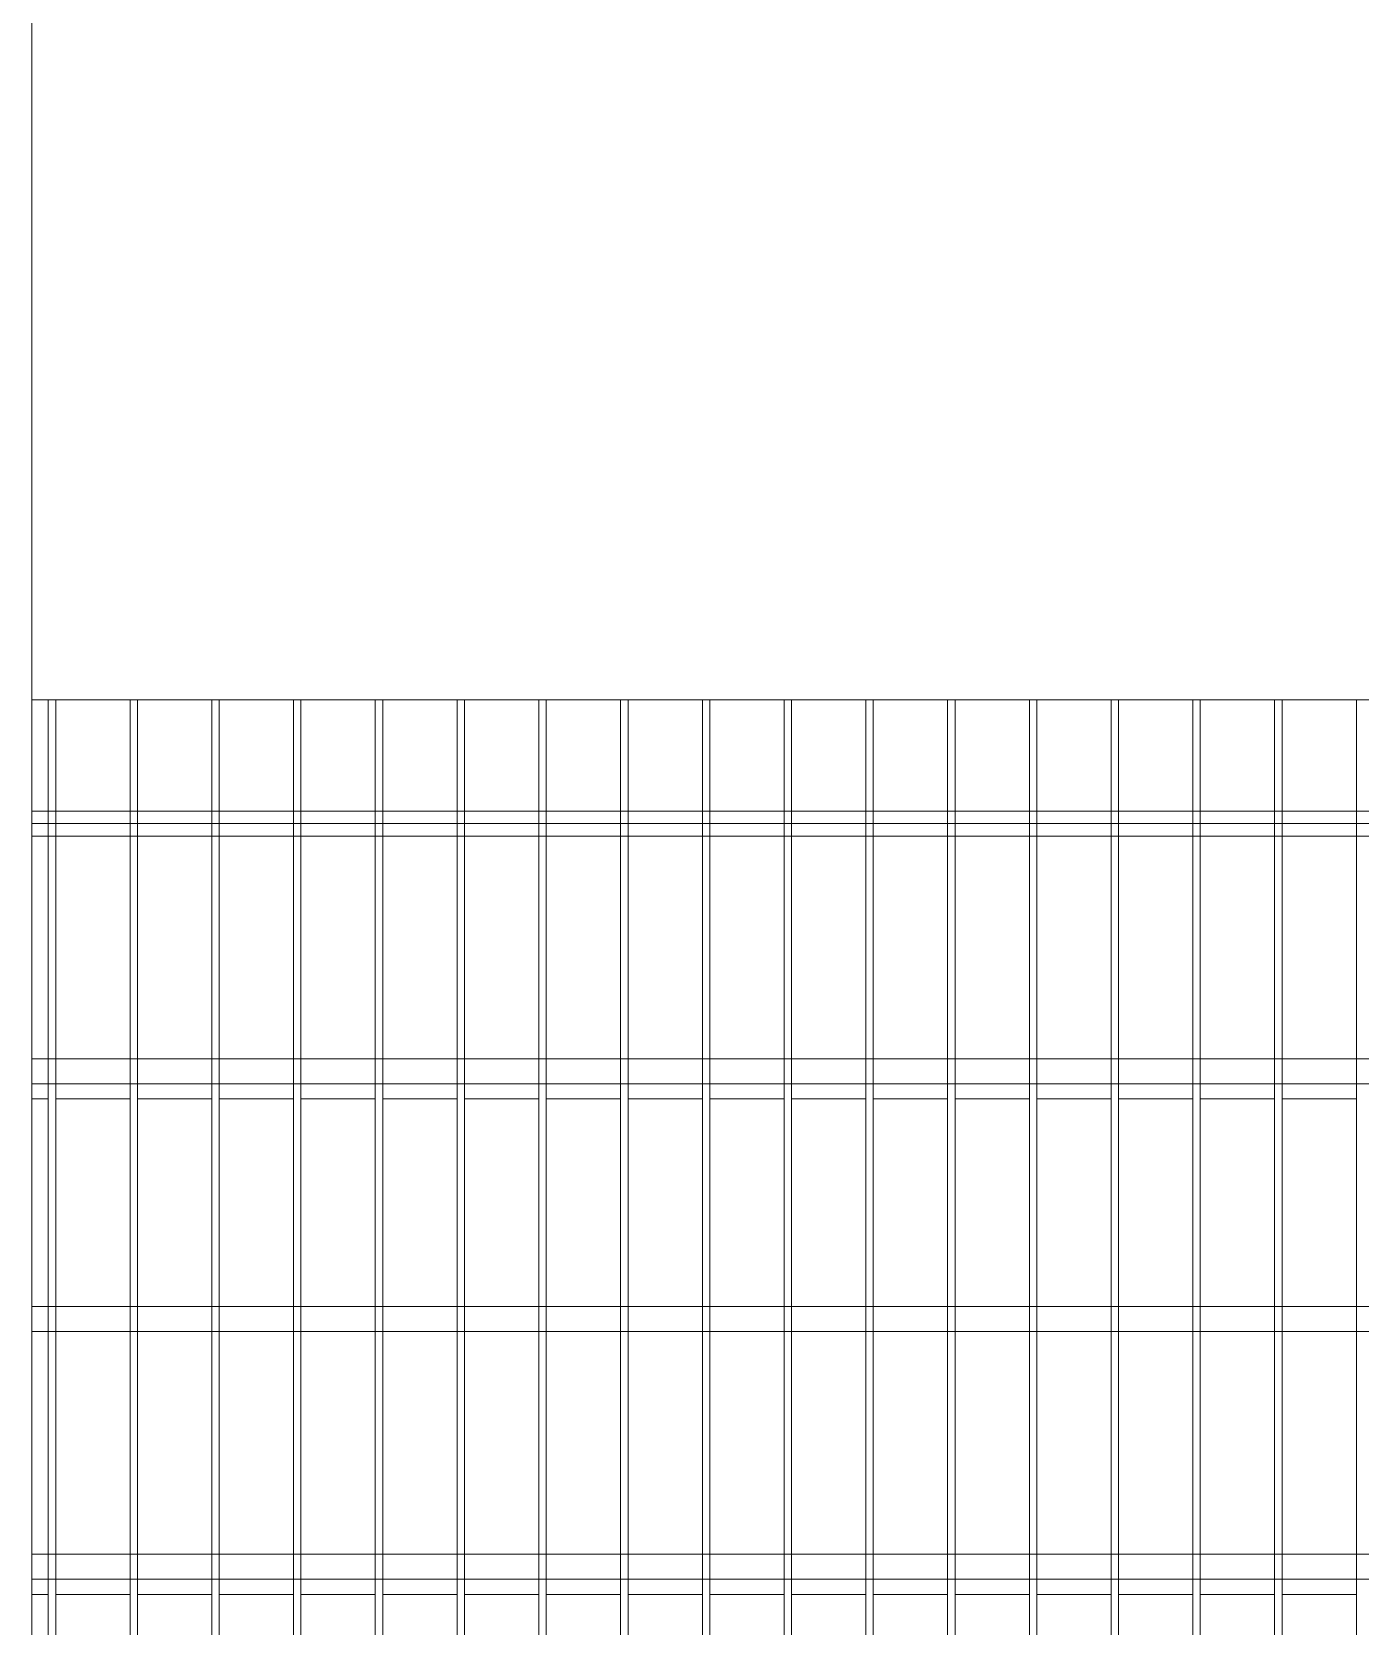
# Model space of a CAD drawing. Header units: metres. Extents: x -3 to 175, y -5 to 18.
# Drawn here: x 37.245 to 37.781, y 4.335 to 4.978 of the extents above; entities that cross this region are included whole.
import ezdxf

# ---------------------------------------------------------------- set-up
doc = ezdxf.new("R2010")
doc.units = ezdxf.units.M
for name, color, linetype, lineweight in [('A-GENM', 7, 'Continuous', 9), ('E-CABL-TRAY', 7, 'Continuous', 9), ('S-BEAM', 7, 'Continuous', 9)]:
    doc.layers.add(name, color=color, linetype=linetype, lineweight=lineweight)

# ---------------------------------------------------------------- blocks, each defined once
blk = doc.blocks.new('M_RVR_Grating - 1_00 x 1_90-V107-N-Estancos')
at = {"layer": 'A-GENM'}
for p, q in [((0.5796, 0.5), (-0.60963, 0.5)), ((-0.603, 0.5), (-0.603, -0.159)), ((-0.6, 0.5), (-0.603, 0.5)), ((-0.6, -0.159), (-0.6, 0.5)), ((-0.57, 0.5), (-0.57, -0.159)), ((-0.567, 0.5), (-0.57, 0.5)), ((-0.567, -0.159), (-0.567, 0.5)), ((-0.537, 0.5), (-0.537, -0.159)), ((-0.534, 0.5), (-0.537, 0.5)), ((-0.534, -0.159), (-0.534, 0.5)), ((-0.504, 0.5), (-0.504, -0.159)), ((-0.501, 0.5), (-0.504, 0.5)), ((-0.501, -0.159), (-0.501, 0.5)), ((-0.471, 0.5), (-0.471, -0.159)), ((-0.468, 0.5), (-0.471, 0.5)), ((-0.468, -0.159), (-0.468, 0.5)), ((-0.438, 0.5), (-0.438, -0.159)), ((-0.435, 0.5), (-0.438, 0.5)), ((-0.435, -0.159), (-0.435, 0.5)), ((-0.405, 0.5), (-0.405, -0.159)), ((-0.402, 0.5), (-0.405, 0.5)), ((-0.402, -0.159), (-0.402, 0.5)), ((-0.372, 0.5), (-0.372, -0.159)), ((-0.369, 0.5), (-0.372, 0.5)), ((-0.369, -0.159), (-0.369, 0.5)), ((-0.339, 0.5), (-0.339, -0.159)), ((-0.336, 0.5), (-0.339, 0.5)), ((-0.336, -0.159), (-0.336, 0.5)), ((-0.306, 0.5), (-0.306, -0.159)), ((-0.303, 0.5), (-0.306, 0.5)), ((-0.303, -0.159), (-0.303, 0.5)), ((-0.273, 0.5), (-0.273, -0.159)), ((-0.27, 0.5), (-0.273, 0.5)), ((-0.27, -0.159), (-0.27, 0.5)), ((-0.24, 0.5), (-0.24, -0.159)), ((-0.237, 0.5), (-0.24, 0.5)), ((-0.237, -0.159), (-0.237, 0.5)), ((-0.207, 0.5), (-0.207, -0.159)), ((-0.204, 0.5), (-0.207, 0.5)), ((-0.204, -0.159), (-0.204, 0.5)), ((-0.174, 0.5), (-0.174, -0.159)), ((-0.171, 0.5), (-0.174, 0.5)), ((-0.171, -0.159), (-0.171, 0.5)), ((-0.141, 0.5), (-0.141, -0.159)), ((-0.138, 0.5), (-0.141, 0.5)), ((-0.138, -0.159), (-0.138, 0.5)), ((-0.108, 0.5), (-0.108, -0.159)), ((-0.105, 0.5), (-0.108, 0.5)), ((-0.105, -0.159), (-0.105, 0.5)), ((-0.075, 0.5), (-0.075, -0.159)), ((-0.072, 0.5), (-0.075, 0.5)), ((0.5796, 0.455), (-0.60963, 0.455)), ((-0.60963, 0.45), (0.5796, 0.45)), ((-0.60963, 0.445), (0.5796, 0.445)), ((0.5796, 0.355), (-0.60963, 0.355)), ((-0.60963, 0.345), (0.5796, 0.345)), ((0.5796, 0.255), (-0.60963, 0.255)), ((-0.60963, 0.245), (0.5796, 0.245)), ((0.5796, 0.155), (-0.60963, 0.155)), ((-0.60963, 0.145), (0.5796, 0.145))]:
    blk.add_line(p, q, dxfattribs=at)

msp = doc.modelspace()

# ---------------------------------------------------------------- linework, layer by layer
at = {"layer": 'E-CABL-TRAY'}
msp.add_line((37.24534, 5.43945), (37.24534, 2.66345), dxfattribs=at)
at = {"layer": 'S-BEAM'}
for p, q in [((37.25196, 4.54749), (37.24534, 4.54749)), ((37.28496, 4.54749), (37.25496, 4.54749)), ((37.31796, 4.54749), (37.28796, 4.54749)), ((37.35096, 4.54749), (37.32096, 4.54749)), ((37.38396, 4.54749), (37.35396, 4.54749)), ((37.41696, 4.54749), (37.38696, 4.54749)), ((37.44996, 4.54749), (37.41996, 4.54749)), ((37.48296, 4.54749), (37.45296, 4.54749)), ((37.51596, 4.54749), (37.48596, 4.54749)), ((37.54896, 4.54749), (37.51896, 4.54749)), ((37.58196, 4.54749), (37.55196, 4.54749)), ((37.61496, 4.54749), (37.58496, 4.54749)), ((37.64796, 4.54749), (37.61796, 4.54749)), ((37.68096, 4.54749), (37.65096, 4.54749)), ((37.71396, 4.54749), (37.68396, 4.54749)), ((37.74696, 4.54749), (37.71696, 4.54749)), ((37.77996, 4.54749), (37.74996, 4.54749)), ((37.24534, 4.34749), (37.25196, 4.34749)), ((37.25496, 4.34749), (37.28496, 4.34749)), ((37.28796, 4.34749), (37.31796, 4.34749)), ((37.32096, 4.34749), (37.35096, 4.34749)), ((37.35396, 4.34749), (37.38396, 4.34749)), ((37.38696, 4.34749), (37.41696, 4.34749)), ((37.41996, 4.34749), (37.44996, 4.34749)), ((37.45296, 4.34749), (37.48296, 4.34749)), ((37.48596, 4.34749), (37.51596, 4.34749)), ((37.51896, 4.34749), (37.54896, 4.34749)), ((37.55196, 4.34749), (37.58196, 4.34749)), ((37.58496, 4.34749), (37.61496, 4.34749)), ((37.61796, 4.34749), (37.64796, 4.34749)), ((37.65096, 4.34749), (37.68096, 4.34749)), ((37.68396, 4.34749), (37.71396, 4.34749)), ((37.71696, 4.34749), (37.74696, 4.34749)), ((37.74996, 4.34749), (37.77996, 4.34749))]:
    msp.add_line(p, q, dxfattribs=at)

# ---------------------------------------------------------------- block references
at = {"layer": 'A-GENM'}
msp.add_blockref('M_RVR_Grating - 1_00 x 1_90-V107-N-Estancos', (37.85496, 4.20866), dxfattribs=at)

doc.saveas('drawing.dxf')
